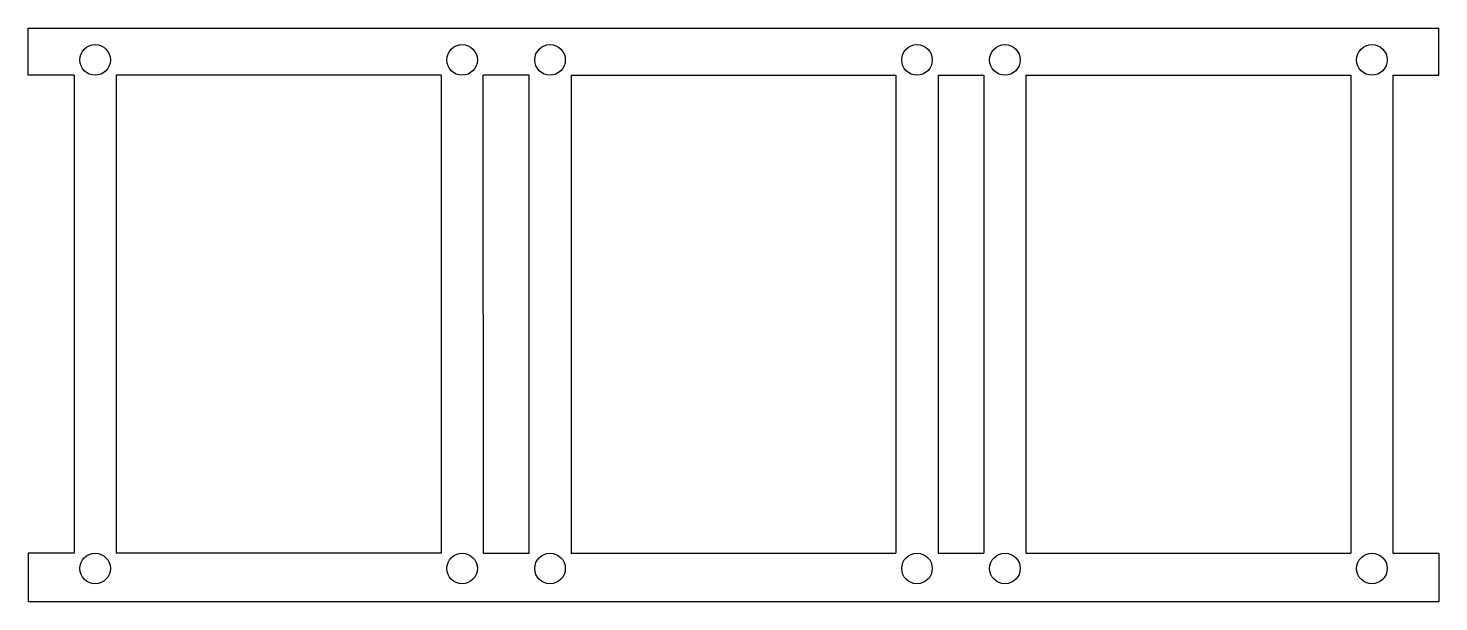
# Model space of a CAD drawing. Header units: millimetres. Extents: x 1909 to 2094, y 1449 to 1524.
import ezdxf

# ---------------------------------------------------------------- set-up
doc = ezdxf.new("R2010")
doc.units = ezdxf.units.MM

msp = doc.modelspace()

# ---------------------------------------------------------------- linework, layer by layer
for p, q in [((1909.38, 1517.53), (1909.38, 1523.68)), ((2093.88, 1517.53), (2093.88, 1523.68)), ((1915.38, 1517.53), (1909.38, 1517.53)), ((1915.38, 1517.53), (1909.38, 1517.53)), ((1915.38, 1517.53), (1915.38, 1455.03)), ((1920.88, 1517.53), (1920.88, 1455.03)), ((1963.38, 1517.53), (1920.88, 1517.53)), ((1963.38, 1517.53), (1963.38, 1455.03)), ((1968.88, 1486.28), (1968.88, 1517.53)), ((1974.88, 1517.53), (1968.88, 1517.53)), ((1974.88, 1455.03), (1974.88, 1517.53)), ((1980.38, 1517.53), (1980.38, 1454.94)), ((1980.38, 1517.53), (2022.88, 1517.53)), ((2022.88, 1517.53), (2022.88, 1455.03)), ((2028.38, 1517.53), (2028.38, 1455.03)), ((2028.38, 1517.53), (2034.38, 1517.53)), ((2034.38, 1517.53), (2034.38, 1455.03)), ((2039.88, 1517.53), (2039.88, 1455.03)), ((2039.88, 1517.53), (2082.38, 1517.53)), ((2082.38, 1517.53), (2082.38, 1455.03)), ((2087.88, 1517.53), (2087.88, 1455.03)), ((2087.88, 1517.53), (2093.88, 1517.53)), ((2087.88, 1517.53), (2093.88, 1517.53)), ((1968.88, 1486.28), (1968.88, 1455.03)), ((1909.38, 1455.03), (1909.38, 1448.68)), ((1915.38, 1455.03), (1909.38, 1455.03)), ((1963.38, 1455.03), (1920.88, 1455.03)), ((1968.88, 1455.03), (1974.88, 1455.03)), ((1980.38, 1455.03), (2022.88, 1455.03)), ((2028.38, 1455.03), (2034.38, 1455.03)), ((2039.88, 1455.03), (2082.38, 1455.03)), ((2087.88, 1455.03), (2093.88, 1455.03)), ((2093.88, 1455.03), (2093.88, 1448.68))]:
    msp.add_line(p, q)
for points in [[(1909.38, 1523.68), (2093.88, 1523.68)], [(2093.88, 1448.68), (1909.38, 1448.68)]]:
    msp.add_lwpolyline(points)
for centre in [(1918.13, 1519.53), (1966.13, 1519.53), (1977.63, 1519.53), (2025.63, 1519.53), (2037.13, 1519.53), (2085.13, 1519.53), (1918.13, 1453.03), (1966.13, 1453.03), (1977.63, 1453.03), (2025.63, 1453.03), (2037.13, 1453.03), (2085.13, 1453.03)]:
    msp.add_circle(centre, 2)

doc.saveas('drawing.dxf')
